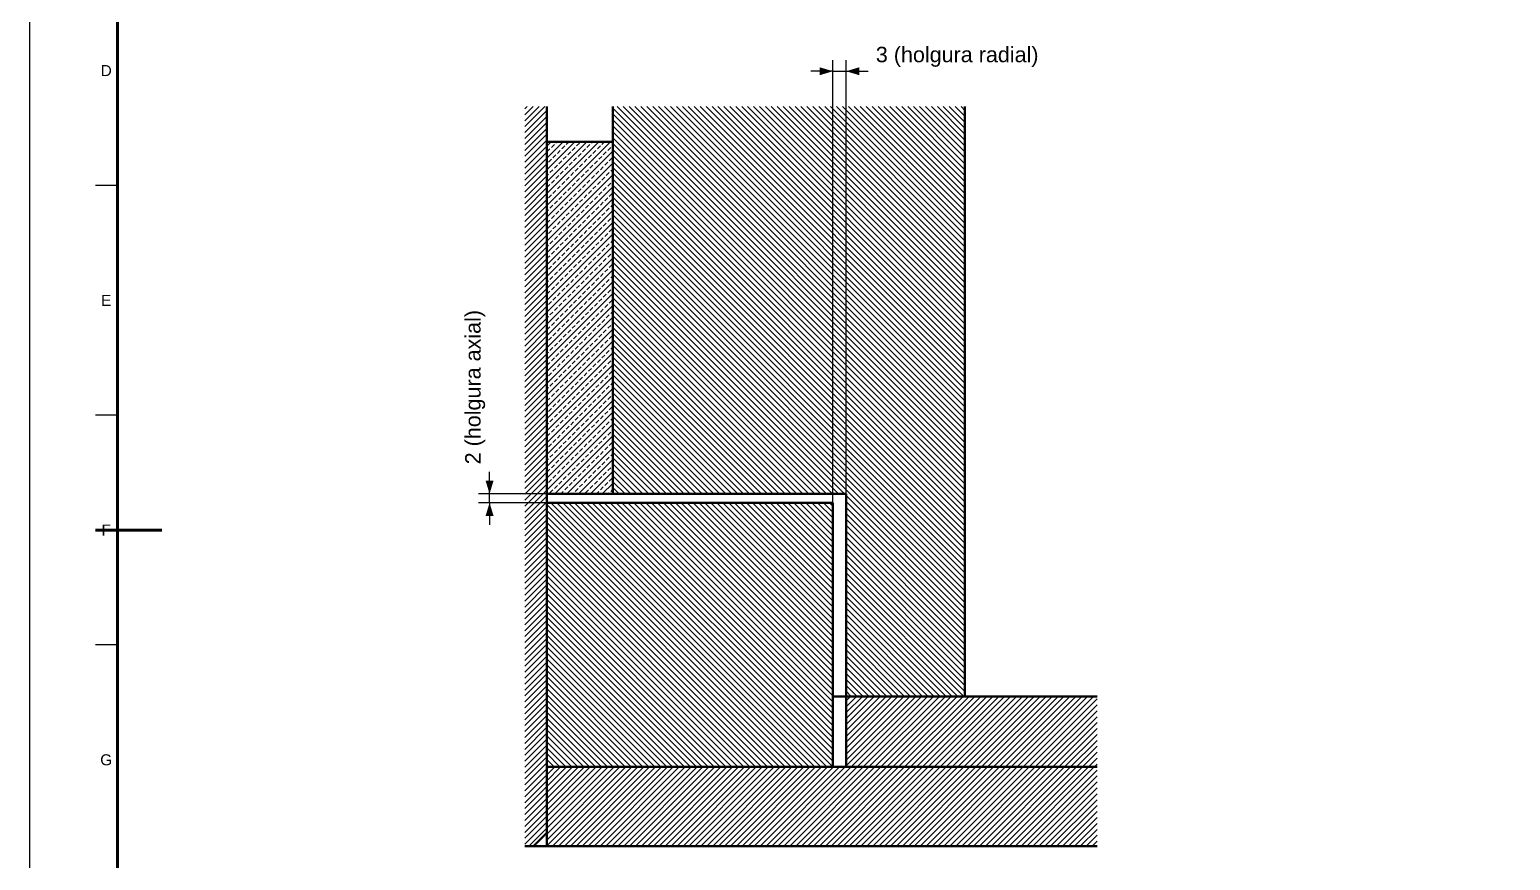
# Model space of a CAD drawing. Header units: millimetres. Extents: x 0 to 841, y 0 to 594.
# Drawn here: x 0 to 336.4, y 222 to 410.7 of the extents above; entities that cross this region are included whole.
import ezdxf
from ezdxf.enums import TextEntityAlignment as Align

# ---------------------------------------------------------------- set-up
doc = ezdxf.new("R2010")
doc.units = ezdxf.units.MM
for name, color, linetype, lineweight in [('ACH', 7, 'CONTINUOUS', 13), ('COTA', 7, 'CONTINUOUS', 25), ('FINA', 7, 'CONTINUOUS', 25), ('MARCO', 7, 'CONTINUOUS', 70), ('TXT', 7, 'CONTINUOUS', 25), ('VIS', 7, 'CONTINUOUS', 50)]:
    doc.layers.add(name, color=color, linetype=linetype, lineweight=lineweight)
doc.styles.add('STD', font='LiberationSans-Regular.ttf')

msp = doc.modelspace()

# ---------------------------------------------------------------- hatches: boundary and pattern name
at = {"layer": 'ACH'}
h = msp.add_hatch(dxfattribs=at)
h.set_pattern_fill('ANSI31', scale=0.3)
h.paths.add_polyline_path([(117.49, 228.22), (114.49, 225.22), (112.49, 225.22), (112.49, 393.22), (117.49, 393.22)])
h = msp.add_hatch(dxfattribs=at)
h.set_pattern_fill('ANSI31', scale=0.3, angle=90)
h.paths.add_polyline_path([(212.49, 259.22), (185.49, 259.22), (185.49, 305.22), (132.49, 305.22), (132.49, 393.22), (212.49, 393.22)])
h = msp.add_hatch(dxfattribs=at)
h.set_pattern_fill('ANSI33', scale=0.3)
h.paths.add_polyline_path([(132.49, 305.22), (117.49, 305.22), (117.49, 385.22), (132.49, 385.22)])
h = msp.add_hatch(dxfattribs=at)
h.set_pattern_fill('ANSI31', scale=0.3, angle=90)
h.paths.add_polyline_path([(182.49, 243.22), (117.49, 243.22), (117.49, 303.22), (182.49, 303.22)])
h = msp.add_hatch(dxfattribs=at)
h.set_pattern_fill('ANSI31', scale=0.3)
h.paths.add_polyline_path([(185.49, 243.22), (185.49, 259.22), (242.49, 259.22), (242.49, 243.22)])
h = msp.add_hatch(dxfattribs=at)
h.set_pattern_fill('ANSI31', scale=0.3)
h.paths.add_polyline_path([(117.49, 225.22), (117.49, 243.22), (242.49, 243.22), (242.49, 225.22)])

# ---------------------------------------------------------------- linework, layer by layer
at = {"layer": 'COTA'}
for p, q in [((182.49, 274.72), (182.49, 403.72)), ((185.49, 252.72), (185.49, 403.72)), ((182.49, 401.22), (177.49, 401.22)), ((182.49, 401.22), (185.49, 401.22)), ((185.49, 401.22), (190.49, 401.22)), ((104.49, 305.22), (104.49, 310.22)), ((174.99, 305.22), (101.99, 305.22)), ((174.99, 303.22), (101.99, 303.22)), ((104.49, 303.22), (104.49, 305.22)), ((104.49, 303.22), (104.49, 298.22))]:
    msp.add_line(p, q, dxfattribs=at)
for points in [[(182.49, 401.22), (179.49, 402.12), (179.49, 400.32)], [(185.49, 401.22), (188.49, 400.32), (188.49, 402.12)], [(104.49, 305.22), (105.39, 308.22), (103.59, 308.22)], [(104.49, 303.22), (103.59, 300.22), (105.39, 300.22)]]:
    msp.add_solid(points, dxfattribs=at)
at = {"layer": 'FINA'}
for p, q in [((20, 375.27), (15, 375.27)), ((20, 323.09), (15, 323.09)), ((20, 270.91), (15, 270.91))]:
    msp.add_line(p, q, dxfattribs=at)
msp.add_lwpolyline([(0, 0), (841, 0), (841, 594), (0, 594)], close=True, dxfattribs=at)
at = {"layer": 'MARCO'}
msp.add_line((15, 297), (30, 297), dxfattribs=at)
msp.add_lwpolyline([(20, 10), (831, 10), (831, 584), (20, 584)], close=True, dxfattribs=at)
at = {"layer": 'VIS'}
for points in [[(117.49, 228.22), (117.49, 393.22)], [(132.49, 305.22), (132.49, 393.22)], [(212.49, 259.22), (212.49, 393.22)], [(132.49, 385.22), (117.49, 385.22)], [(117.49, 305.22), (117.49, 385.22)], [(132.49, 305.22), (132.49, 385.22)], [(132.49, 305.22), (117.49, 305.22)], [(182.49, 303.22), (117.49, 303.22)], [(117.49, 243.22), (117.49, 303.22)], [(185.49, 305.22), (132.49, 305.22)], [(182.49, 243.22), (182.49, 303.22)], [(185.49, 259.22), (185.49, 305.22)], [(185.49, 259.22), (184.99, 259.22), (184.49, 259.22), (183.99, 259.22), (183.49, 259.22), (182.99, 259.22), (182.49, 259.22)], [(182.49, 259.22), (182.99, 259.22), (183.49, 259.22), (183.99, 259.22), (184.49, 259.22), (184.99, 259.22), (185.49, 259.22)], [(242.49, 259.22), (185.49, 259.22)], [(185.49, 243.22), (185.49, 259.22)], [(212.49, 259.22), (185.49, 259.22)], [(242.49, 243.22), (117.49, 243.22)], [(117.49, 225.22), (117.49, 243.22)], [(182.49, 243.22), (117.49, 243.22)], [(242.49, 243.22), (185.49, 243.22)], [(117.49, 228.22), (114.49, 225.22)], [(114.49, 225.22), (112.49, 225.22)], [(114.49, 225.22), (114.99, 225.22), (115.49, 225.22), (115.99, 225.22), (116.49, 225.22), (116.99, 225.22), (117.49, 225.22)], [(242.49, 225.22), (117.49, 225.22)]]:
    msp.add_lwpolyline(points, dxfattribs=at)

# ---------------------------------------------------------------- texts
at = {"layer": 'TXT', "style": 'STD'}
msp.add_text('3 (holgura radial)', height=3.5, dxfattribs=at).set_placement((210.72, 402.22), align=Align.BOTTOM_CENTER)
for s, p in [('D', (17.4, 401.36)), ('E', (17.4, 349.18)), ('F', (17.4, 297)), ('G', (17.4, 244.82))]:
    msp.add_text(s, height=2.5, dxfattribs=at).set_placement(p, align=Align.MIDDLE_CENTER)
msp.add_text('2 (holgura axial)', height=3.5, rotation=90, dxfattribs=at).set_placement((103.49, 329.46), align=Align.BOTTOM_CENTER)

doc.saveas('drawing.dxf')
